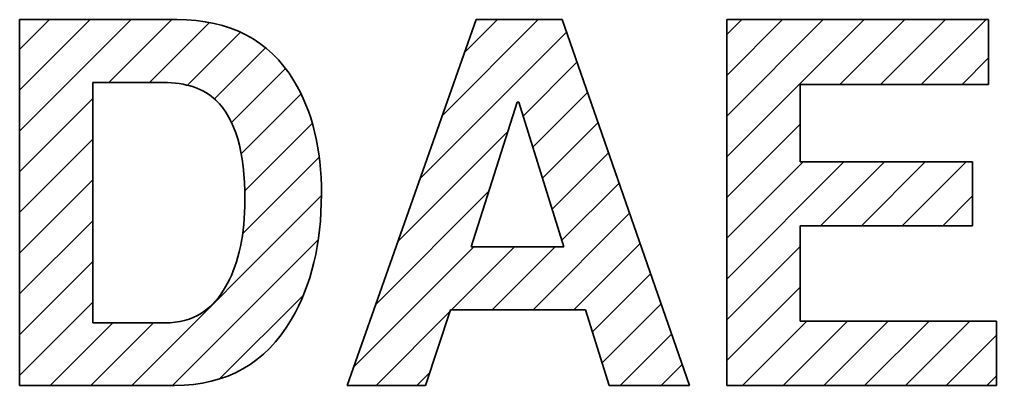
# Model space of a CAD drawing. Extents: x 7948 to 8542, y -4601 to -4181.
# Drawn here: x 7988.4 to 8003.67, y -4373.66 to -4367.94 of the extents above; entities that cross this region are included whole.
import ezdxf

# ---------------------------------------------------------------- set-up
doc = ezdxf.new("R2010")
doc.units = 0
doc.header["$LTSCALE"] = 7
doc.header["$MEASUREMENT"] = 0
doc.layers.get('0').update_dxf_attribs({"color": 2, "linetype": 'CONTINUOUS'})
doc.layers.add('레이어 1', color=18, linetype='CONTINUOUS')

msp = doc.modelspace()

# ---------------------------------------------------------------- linework, layer by layer
at = {"color": 2}
for p, q in [((7988.40264, -4369.68099), (7990.14507, -4367.93856)), ((7988.40264, -4369.04459), (7989.50867, -4367.93856)), ((7988.40264, -4368.4082), (7988.87228, -4367.93856)), ((7989.79697, -4368.92306), (7990.78146, -4367.93856)), ((7990.43336, -4368.92306), (7991.37245, -4367.98397)), ((7995.01142, -4369.43616), (7996.50903, -4367.93856)), ((7995.35912, -4368.45207), (7995.87263, -4367.93856)), ((7999.45515, -4370.08361), (8001.6002, -4367.93856)), ((7999.45515, -4369.44721), (8000.9638, -4367.93856)), ((7999.45515, -4368.81082), (8000.32741, -4367.93856)), ((7999.45515, -4368.17442), (7999.69101, -4367.93856)), ((8001.22293, -4368.95223), (8002.23659, -4367.93856)), ((8001.85932, -4368.95223), (8002.87299, -4367.93856)), ((8002.49572, -4368.95223), (8003.50939, -4367.93856)), ((7991.02756, -4368.96525), (7991.85685, -4368.13597)), ((7994.66373, -4370.42026), (7996.95032, -4368.13366)), ((7991.44998, -4369.17923), (7992.2491, -4368.38011)), ((7996.27254, -4369.44784), (7997.11469, -4368.60569)), ((8003.13211, -4368.95223), (8003.54628, -4368.53806)), ((7991.71692, -4369.54869), (7992.56126, -4368.70435)), ((7991.86651, -4370.0355), (7992.80282, -4369.09918)), ((7996.42421, -4369.93256), (7997.27906, -4369.07772)), ((7988.40264, -4370.31738), (7989.54757, -4369.17245)), ((7991.92317, -4370.61523), (7992.97868, -4369.55972)), ((7996.57589, -4370.41728), (7997.44342, -4369.54975)), ((7999.45515, -4370.72), (8000.60008, -4369.57507)), ((7994.31603, -4371.40435), (7996.03744, -4369.68294)), ((7988.40264, -4370.95378), (7989.54757, -4369.80885)), ((7996.72756, -4370.90201), (7997.60779, -4370.02178)), ((7991.89082, -4371.28398), (7993.08606, -4370.08873)), ((7999.45515, -4371.9928), (8001.28515, -4370.16279)), ((7999.45515, -4371.3564), (8000.64875, -4370.16279)), ((8000.92246, -4371.16188), (8001.92155, -4370.16279)), ((8001.55886, -4371.16188), (8002.55794, -4370.16279)), ((8002.19525, -4371.16188), (8003.19434, -4370.16279)), ((7988.40264, -4371.59018), (7989.54757, -4370.44524)), ((7996.87923, -4371.38673), (7997.77216, -4370.4938)), ((7993.96834, -4372.38844), (7995.73885, -4370.61793)), ((7990.15525, -4373.65594), (7993.12088, -4370.69031)), ((8002.83165, -4371.16188), (8003.29834, -4370.69519)), ((7996.42782, -4372.47454), (7997.93653, -4370.96583)), ((7988.40264, -4372.22657), (7989.54757, -4371.08164)), ((7990.79165, -4373.65594), (7993.07252, -4371.37507)), ((7993.62064, -4373.37253), (7995.50313, -4371.49004)), ((7995.14335, -4372.48622), (7996.13952, -4371.49004)), ((7995.79142, -4372.47454), (7996.77592, -4371.49004)), ((7997.06421, -4372.47454), (7998.10089, -4371.43786)), ((7999.45515, -4372.62919), (8000.60008, -4371.48426)), ((7988.40264, -4372.86297), (7989.54757, -4371.71803)), ((7997.35562, -4372.81953), (7998.26526, -4371.90989)), ((7999.45515, -4373.26559), (8000.60008, -4372.12065)), ((7991.52927, -4373.55472), (7992.84121, -4372.24277)), ((7988.40264, -4373.49937), (7989.54757, -4372.35443)), ((7993.97363, -4373.65594), (7995.14335, -4372.48622)), ((7997.508, -4373.30355), (7998.42963, -4372.38192)), ((7988.88246, -4373.65594), (7989.85966, -4372.67873)), ((7989.51886, -4373.65594), (7990.49606, -4372.67873)), ((7999.70119, -4373.65594), (8000.70757, -4372.64956)), ((8000.33759, -4373.65594), (8001.34396, -4372.64956)), ((8000.97398, -4373.65594), (8001.98036, -4372.64956)), ((8001.61038, -4373.65594), (8002.61676, -4372.64956)), ((8002.24678, -4373.65594), (8003.25315, -4372.64956)), ((7997.792, -4373.65594), (7998.594, -4372.85395)), ((8002.88317, -4373.65594), (8003.67026, -4372.86886)), ((7998.4284, -4373.65594), (7998.75836, -4373.32598)), ((7994.61002, -4373.65594), (7994.81348, -4373.45248)), ((8003.51957, -4373.65594), (8003.67026, -4373.50525))]:
    msp.add_line(p, q, dxfattribs=at)
at = {"layer": '레이어 1', "color": 2, "lineweight": 35}
for p, q in [((7988.40264, -4367.93856), (7990.86024, -4367.93856)), ((7988.40264, -4373.65594), (7988.40264, -4367.93856)), ((7993.52051, -4373.65594), (7995.54055, -4367.93856)), ((7995.54055, -4367.93856), (7996.88239, -4367.93856)), ((7996.88239, -4367.93856), (7998.87326, -4373.65594)), ((7999.45515, -4373.65594), (7999.45515, -4367.93856)), ((7999.45515, -4367.93856), (8003.54628, -4367.93856)), ((8003.54628, -4367.93856), (8003.54628, -4368.95223)), ((7990.64875, -4368.92306), (7989.54757, -4368.92306)), ((7989.54757, -4368.92306), (7989.54757, -4372.67873)), ((8003.54628, -4368.95223), (8000.60008, -4368.95223)), ((8000.60008, -4368.95223), (8000.60008, -4370.16279)), ((7996.1823, -4369.22934), (7995.46033, -4371.49004)), ((7996.20418, -4369.22934), (7996.1823, -4369.22934)), ((7996.91156, -4371.49004), (7996.20418, -4369.22934)), ((8000.60008, -4370.16279), (8003.29834, -4370.16279)), ((8003.29834, -4370.16279), (8003.29834, -4371.16188)), ((8003.29834, -4371.16188), (8000.60008, -4371.16188)), ((8000.60008, -4371.16188), (8000.60008, -4372.64956)), ((7995.46033, -4371.49004), (7996.91156, -4371.49004)), ((7995.13946, -4372.47454), (7994.74566, -4373.65594)), ((7997.24701, -4372.47454), (7995.13946, -4372.47454)), ((7997.61894, -4373.65594), (7997.24701, -4372.47454)), ((7989.54757, -4372.67873), (7990.67792, -4372.67873)), ((8000.60008, -4372.64956), (8003.67026, -4372.64956)), ((8003.67026, -4372.64956), (8003.67026, -4373.65594)), ((7990.82377, -4373.65594), (7988.40264, -4373.65594)), ((7994.74566, -4373.65594), (7993.52051, -4373.65594)), ((7998.87326, -4373.65594), (7997.61894, -4373.65594)), ((8003.67026, -4373.65594), (7999.45515, -4373.65594))]:
    msp.add_line(p, q, dxfattribs=at)
for points in [[(7990.86024, -4367.93856), (7991.69159, -4367.93856), (7992.30174, -4368.257), (7992.69067, -4368.89389)], [(7991.47281, -4369.20017), (7991.27834, -4369.01543), (7991.00366, -4368.92306), (7990.64875, -4368.92306)], [(7990.67792, -4372.67873), (7991.11061, -4372.67873), (7991.43392, -4372.47454), (7991.64783, -4372.06616)], [(7992.65421, -4372.62039), (7992.25069, -4373.31076), (7991.64054, -4373.65594), (7990.82377, -4373.65594)]]:
    msp.add_open_spline(points, degree=3, dxfattribs=at)
for points in [[(7992.69067, -4368.89389), (7992.97751, -4369.36547), (7993.12093, -4369.95617), (7993.12093, -4370.66598), (7993.12093, -4371.439), (7992.96536, -4372.09047), (7992.65421, -4372.62039)], [(7991.64783, -4372.06616), (7991.83258, -4371.7307), (7991.92495, -4371.29314), (7991.92495, -4370.75349), (7991.92495, -4370.00479), (7991.77424, -4369.48702), (7991.47281, -4369.20017)]]:
    msp.add_open_spline(points, degree=3, knots=[9, 9, 9, 9, 10, 10, 10, 11, 11, 11, 11], dxfattribs=at)

doc.saveas('drawing.dxf')
